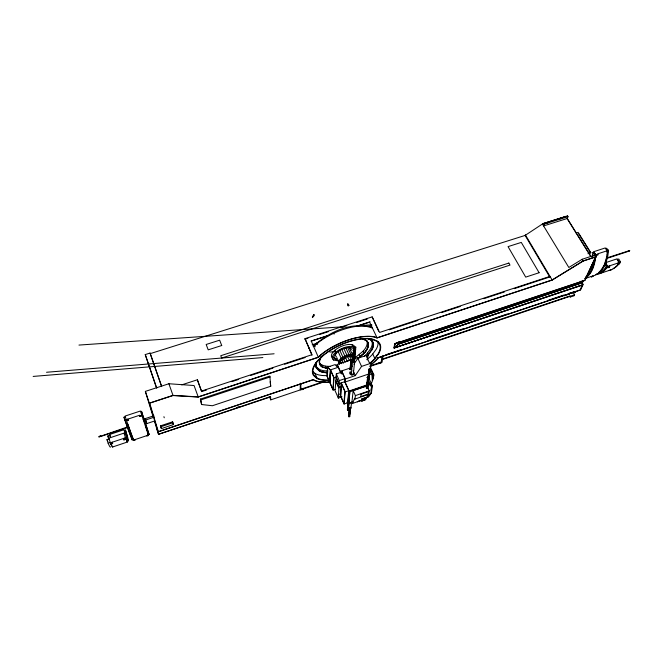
<?xml version="1.0" encoding="UTF-8"?>
<svg xmlns="http://www.w3.org/2000/svg" width="663" height="663" viewBox="0 0 663 663"><rect width="100%" height="100%" fill="white"/><g stroke="black" fill="none" stroke-linecap="round" stroke-linejoin="round"><path stroke-width="0.99" d="M300.264 389.91L300.281 383.264M303.687 388.941L303.621 388.327C301.043 392.604 300.132 386.073 301.234 383.421M350.901 365.959L351.365 366.523L351.954 366.241M311.975 355.269L304.997 338.66L372.158 316.881L379.609 332.445L549.992 276.363L549.743 276.977L514.322 288.645M348.034 408.035L348.813 408.458L348.456 407.67M366.133 397.576L368.305 396.822L371.371 393.068L372.407 385.965L369.473 379.609L369.117 375.001M309.024 348.498L309.033 347.918M570.246 297.016L570.271 296.22L569.625 296.353L570.246 297.016L574.042 295.739L574.075 294.944M327.505 367.153L330.505 369.871L338.271 367.269L335.205 364.584L327.505 367.153L327.016 376.186L333.116 390.093L335.188 389.388L336.307 373.907L342.017 371.993L345.009 378.672L344.735 381.714L348.746 390.681L347.536 402.847L344.089 404.04L340.558 396.035L341.221 382.907L345.216 391.891L344.089 404.04M329.743 382.41L330.505 369.871L333.961 377.695L333.116 390.093M337.053 366.796L337.218 364.459L358.244 357.44M594.62 255.446C593.692 255.52 595.888 254.36 595.614 255.172M595.258 256.639C595.142 257.907 596.758 255.089 596.427 256.838M342.025 396.83L338.329 398.098L339.29 380.603L336.307 373.907M341.561 372.954L341.735 370.899L350.71 367.882M341.843 374.04L342.017 371.993M352.691 402.226L347.81 403.908L349.103 391.013L345.083 382.029L345.357 378.987L341.735 370.899M349.989 369.241L350.719 368.993L349.989 369.241L350.71 362.089L351.39 362.18L350.967 362.653L350.71 362.089M351.257 362.47C350.296 363.009 350.636 360.042 351.431 360.838L350.661 369.332M350.296 369.457L350.967 362.653M350.404 368.777L351.199 360.672M348.978 402.996L348.672 405.64L348.025 405.864L347.478 405.466L347.777 402.433M347.777 402.822L347.478 405.466M347.379 409.552L348.017 409.328L347.379 409.552L347.851 405.043M347.735 409.212L347.578 410.496L347.462 409.527M347.578 410.496L348.232 403.842M347.851 410.19L348.083 405.773M351.307 373.857L352.567 361.418M347.818 410.414L347.661 409.668M347.967 409.635L348.448 405.134L347.802 405.358M348.829 403.552L349.882 391.195L366.689 385.443M354.365 346.799L352.89 361.252L353.652 362.205L354.266 361.841L355.774 347.404L355.7 346.724L354.365 346.799L352.965 361.915M348.672 405.64L349.882 391.195M354.199 354.133L354.398 352.21M353.652 362.205L355.144 347.777L355.774 347.404M349.749 415.071L350.545 407.629L349.716 416.579L348.597 416.654L349.409 407.704L349.948 407.372M354.266 361.841L355.6 347.685M348.597 416.654L349.409 407.704M353.329 374.156L354.639 361.716M349.558 411.093L349.749 409.228M349.186 416.911L350.072 408.557L350.603 408.226M350.934 408.11L351.456 403.22M367.012 385.916L353.164 390.656L351.937 402.035L352.55 403.419L354.655 398.281L355.003 399.06L368.785 394.303L369.274 390.847L367.575 387.159L368.578 383.645L368.222 382.866M361.236 400.419L351.987 403.626L352.177 401.861M355.003 399.06L355.393 395.62L353.164 390.656M592.415 256.225L592.855 252.595L593.542 252.363L595.681 254.526L595.449 256.415M596.269 255.528L596.352 254.841L593.36 251.816L605.236 247.945L608.261 250.946L608.186 251.542L606.968 251.94L606.637 250.929L597.62 253.879L597.935 254.982L596.269 255.528L595.863 255.114L595.324 259.49A57.258 26.528 73.3 0 1 584.865 278.493M372.158 316.881L378.648 331.202M367.385 359.827L367.882 355.973L367.468 355.07L357.821 358.293L353.868 364.202M366.233 386.396L366.631 383.413L367.252 382.75M366.208 387.896L367.343 379.385L368.512 378.987L367.194 388.601L366.482 388.501L366.647 387.399M606.968 251.94L606.637 250.929M606.918 255.321L607.424 251.584M607.855 250.531L607.175 255.595A57.068 27.133 73.4 0 1 595.44 275.128L592.531 276.048L592.929 276.446L592.772 275.974L585.056 278.543M366.589 387.175L366.631 383.413M368.893 369.564L369.904 369.705L368.562 379.559L367.766 379.833L369.2 369.216L371.902 373.882L373.344 378.283L371.073 384.465M366.482 388.501L367.791 378.88M369.034 369.581L369.73 368.545L369.755 369.689L369.175 369.888L369.374 368.487M367.766 379.833L369.084 369.987M369.54 369.937L369.73 368.545M368.255 379.907L369.705 369.291M608.584 250.307L607.548 250.647L605.443 248.559L606.479 248.227L608.584 250.307L607.954 254.982A56.612 26.976 73.4 0 1 596.286 274.374M367.194 388.601L368.512 378.987M370.252 367.219L370.509 365.305M369.001 377.181L369.283 375.159L368.86 375.299M345.083 382.029L369.797 373.642L371.23 363.15L370.899 362.446L369.432 362.934L366.415 356.462L367.882 355.973M367.899 388.626L368.578 383.645M371.007 390.283L371.57 386.363L369.49 384.49L371.744 386.736L370.758 393.598L368.056 396.913L370.758 393.598M373.344 378.283L373.833 374.926L370.451 367.642M378.565 363.49L378.648 362.976L378.631 363.614L369.946 366.399M382.045 356.304L381.117 362.777L378.631 363.614M353.802 372.399L353.495 374.313L351.465 375.001L349.733 373.766L350.039 371.852M383.115 355.492L382.045 362.313L378.871 363.457M350.926 360.763L351.431 360.838M350.752 362.396L351.299 362.213M583.299 280.805L582.47 282.604L582.918 284.792L394.212 347.934L394.933 343.815L397.56 342.357M394.352 347.735L395.04 343.832M398.388 344.072L398.687 342.456M394.212 347.934L398.504 344.039L398.969 341.495M399.184 341.544L398.761 343.832L582.313 282.537L583.059 280.93M594.413 259.473L595.101 259.25C593.775 265.797 591.711 273.438 585.769 277.209C590.766 273.057 593.029 266.625 594.205 260.426M313.408 316.524L313.897 314.511L312.298 317.08M313.549 316.831L314.038 314.826L312.439 317.386M350.735 365.761L351.34 366.714L352.21 366.15M628.756 251.352L628.789 250.813M549.743 276.977L525.104 235.431L542.417 223.995L566.194 216.312M542.674 224.425L542.906 223.779L565.63 216.652M543.801 223.332L544.265 224.086L543.585 225.926L567.288 218.483L568.025 216.627L567.553 215.881L543.801 223.332L543.37 224.533L542.906 223.779M301.267 389.761L301.201 389.14L324.132 381.407M567.08 217.091L567.553 215.881M142.968 415.767L148.844 433.751L147.99 434.033L148.338 435.119L133.677 440.05A64.817 0.936 71.7 0 1 127.942 424.585L126.235 419.671L124.901 420.118L126.484 424.651A64.328 1.019 71.7 0 0 132.235 440L131.324 436.917M361.923 398.786L361.335 400.129L361.807 401.239L362.818 400.891L363.407 399.549L362.934 398.43L361.923 398.786L362.396 399.897L361.807 401.239M368.048 394.402L366.1 398.736L357.349 401.761L363.523 399.375L364.12 398.015L365.354 397.585L366.1 398.736L363.183 399.748M365.354 397.585L365.835 398.703L365.222 400.054L363.995 400.485L364.592 399.126L364.12 398.015M580.39 281.319L580.349 281.982L580.539 281.56M594.926 255.255L596.029 256.689L584.957 280.424L394.933 343.815M580.332 289.623L582.686 284.576M585.247 279.09L595.73 256.606M595.714 256.929L584.791 280.358L394.7 343.757L393.93 348.158L582.62 285.015L580.324 289.93L377.951 357.896L377.33 358.733A40.136 17.263 -24.4 0 1 371.089 364.501M582.918 284.792L580.49 289.996L377.197 357.987M345.357 378.987L355.269 375.631L361.55 366.407L371.23 363.15M604.664 263.683L605.642 263.368L607.291 266.236L606.322 266.559L604.349 269.261A56.471 27.084 73.4 0 1 597.297 273.869M607.291 266.236L605.319 268.938A56.454 27.133 73.4 0 1 597.264 273.778M607.797 267.753L609.745 266.717L609.314 265.913L609.363 267.23L607.797 267.753L607.366 266.949L605.559 269.418A57.01 27.398 73.4 0 1 595.888 274.507M609.363 267.23L609.745 266.717M378.101 357.97L377.545 358.724A40.435 17.387 -24.4 0 1 371.263 364.534M618.471 263.717L617.054 265.598A56.819 27.987 73.5 0 1 608.733 270.537M620.469 261.868L618.852 262.407L617.187 259.54L618.794 259.009L620.469 261.868L618.422 264.595A56.256 27.805 73.5 0 1 613.134 268.548M619.739 263.393L618.347 263.857L617.916 263.062L617.982 264.346L619.739 263.393L617.112 258.835L605.568 262.656L608.17 267.239M368.794 379.592L368.346 380.098L367.343 379.385M367.575 379.418L368.562 379.559M369.871 368.843L369.15 368.736M367.841 384.026L368.238 383.595L367.377 383.032M368.379 374.288L369.158 374.023L369.018 374.686M368.471 374.926L368.288 375.855M368.868 375.788L369.009 375.125M368.935 375.938L369.341 375.498M313.185 346.31C328.384 332.486 351.672 320.66 372.25 328.003M313.69 346.658L316.036 344.337A40.203 17.71 -24.4 0 1 370.111 326.644L372.158 327.53M329.901 382.021A40.435 17.387 -24.4 0 1 313.831 380.156L313.342 379.725L158.076 431.878L149.324 403.137L172.977 395.38L198.204 396.888L318.323 357.208L320.685 354.896A40.435 17.387 -24.4 0 1 375.009 336.953L377.056 337.807L552.13 279.968L583.2 260.899L596.029 256.689M339.365 364.493A8.685 3.721 -24.4 0 1 340.409 361.078C343.716 357.78 348.473 355.542 353.205 355.973M354.796 357.987L363.216 351.092A26.13 11.453 -24.4 0 0 366.755 340.666M358.592 357.863L364.12 353.023A26.164 11.412 -24.4 0 0 365.644 340.285L362.089 338.851M358.003 358.426L364.319 353.014A26.437 11.528 -24.4 0 0 365.868 340.144M358.045 358.517L364.368 353.106A26.437 11.528 -24.4 0 0 365.91 340.235L362.28 338.694M351.407 372.879L350.337 372.971L350.346 371.91M372.407 385.965L370.053 383.844L367.111 377.446L369.523 375.697M339.191 350.586L338.055 351.39L341.138 358.227A8.544 3.68 -24.4 0 0 339.497 363.573L336.829 357.63M341.138 358.227L346.882 355.136L352.393 354.473A8.544 3.68 -24.4 0 1 353.57 354.912M340.169 362.213A7.003 3.017 -24.4 0 1 342.116 358.41L346.815 355.882L351.332 355.335A7.003 3.017 -24.4 0 1 352.865 356.296M381.117 362.777L381.142 362.139L370.037 365.885M348.539 416.074L349.07 415.742M595.009 255.064L582.189 259.258L568.821 267.471L542.417 223.995M349.691 356.089L351.282 359.578L345.083 362.056L343.5 358.559M628.309 250.498C630.629 250.846 629.104 251.045 629.726 250.432M342.398 348.854L345.821 347.768L348.937 354.589M362.396 399.897L363.407 399.549M364.592 399.126L365.835 398.703M355.393 395.62L369.274 390.847M348.663 403.179L351.547 402.184M345.216 391.891L348.746 390.681M338.18 394.634L340.301 393.905M349.103 391.013L370.053 383.844M350.056 391.576L366.863 385.825M338.437 396.764L340.558 396.035M340.915 386.587L338.76 387.325L335.826 380.661M340.873 387.109L338.718 387.847L335.785 381.217M339.29 380.603L345.009 378.672M344.735 381.714L339.05 383.645L336.091 376.982L333.961 377.695M341.18 383.355L339.017 384.092L336.058 377.421M368.703 374.968L371.902 373.882L373.833 374.926M236.575 407.579L239.509 406.593M154.421 421.046L158.482 434.306L269.559 396.922L270.587 396.897L270.753 399.872L301.201 389.595M381.755 359.305L569.849 295.996M158.482 434.306L270.587 396.897M382.493 359.479L574.664 294.77L572.973 291.96M301.367 389.521L303.787 388.709M303.621 388.775L325.044 381.548M109.13 438.906L107 439.61L108.119 443.199L110.249 442.486L111.152 444.459A64.56 2.37 71.6 0 0 112.362 446.414M124.992 433.022L124.271 430.486L125.473 430.088L127.329 435.956A64.286 1.276 71.7 0 1 127.453 438.989L126.658 436.992L125.39 437.414L126.384 439.992A64.933 1.367 71.7 0 0 127.337 440.928M146.788 430.362L147.658 430.072M161.382 428.613L160.529 425.853L172.595 421.817L172.91 422.729L160.836 426.765L161.382 428.613L173.408 424.577L172.595 421.817M110.34 442.859L125.498 437.787L123.998 433.113L108.865 438.16L110.812 444.193L112.644 443.58L112.18 442.246L112.644 443.58M110.812 444.193L110.497 443.215L112.337 442.594M110.646 443.845L112.486 443.224M125.962 439.146L123.915 439.826L125.962 439.146L125.647 438.168L123.451 438.475L123.915 439.826M148.379 432.301L147.517 432.591L148.131 434.456M132.302 439.859L133.52 439.569A64.311 0.936 71.7 0 1 127.818 424.212M149.051 434.414L148.164 434.596L149.051 434.414L148.844 433.751M385.924 354.755L400.618 349.824M428.033 340.616L464.274 328.45M471.128 326.146L507.361 313.989M548.492 300.173L563.177 295.242M570.686 293.046L575.567 291.405L575.691 291.919L570.81 293.56L569.94 292.996L570.81 293.56M112.553 447.003L127.379 442.022M146.73 435.55L146.904 436.088L148.479 435.558L148.297 435.011M563.542 295.151L564.404 295.715L569.302 294.074L569.177 293.552M108.517 438.508L107.878 435.931L109.901 435.26L110.331 436.975M144.584 423.624L145.462 423.334M146.523 422.745L146.805 423.582L154.554 421.005M600.355 273.363L611.725 269.576M591.487 276.927L591.338 276.454L591.487 276.927L592.929 276.446M124.254 433.867L125.522 433.445L126.268 435.326A60.341 1.193 71.7 0 0 126.202 432.616L125.473 430.088M146.68 427.071L145.81 427.362L147.658 432.997M270.711 386.272L212.4 405.739L201.651 404.529L201.337 403.659L200.425 399.068L269.849 376.078L270.711 386.272L270.164 381.689M398.504 344.039L582.47 282.604M582.396 282.736L398.554 344.138L394.659 347.677L582.802 284.717L582.238 282.397M591.96 268.407L592.647 268.184M201.651 404.529L200.74 399.946L270.197 376.932M143.125 419.182L144.004 418.892L141.517 411.35L140.631 411.64M145.537 419.754L145.18 418.643L153.899 415.759M590.203 271.996L590.882 271.764M607.747 266.435L619.308 262.598M146.051 421.27L145.636 420.01L154.371 417.11M143.896 421.08L145.777 420.45L145.528 419.704M100.428 436.295L127.992 426.781M98.862 436.536C98.862 437.406 99.326 436.519 100.328 435.939M99.036 436.934L100.527 436.445L100.287 435.806M101.514 436.204L128.199 427.337M588.131 274.938L588.81 274.714M206.5 390.001L201.618 391.609L201.511 391.062L311.991 354.697L304.997 338.66M606.546 257.99L628.723 250.871M231.893 381.639L238.73 379.385M250.448 375.531L272.916 368.131M284.634 364.277L305.146 357.523M389.363 329.784L417.897 320.395M441.517 312.621L460.205 306.463M483.824 298.69L504.485 291.886M124.901 420.118L123.998 417.209L125.34 416.762M608.153 258.023L627.413 251.675M628.632 251.575L629.477 250.912M593.368 264.222L594.056 263.99M127.818 419.149L139.47 415.303L139.876 416.53L142.023 415.825L140.432 411.019L125.108 416.057L126.616 420.823L128.191 420.301L127.818 419.149L128.191 420.301M126.418 420.234L127.992 419.72M139.694 415.966L141.799 415.154M595.681 254.526L594.993 254.749L592.855 252.595M594.355 255.437L595.366 255.106M596.352 254.841L598.026 254.294M607.051 251.343L608.261 250.946M595.929 256.913L583.2 261.031L552.13 280.101L376.899 337.989L374.802 337.119A40.136 17.263 -24.4 0 0 320.884 354.929L318.455 357.299L198.121 397.062L172.902 395.554L149.672 403.17L158.333 431.654L313.524 379.534L314.063 380.015A40.136 17.263 -24.4 0 0 330.017 381.863M311.088 341.014L326.842 335.892M359.329 325.318L370.153 321.795M328.765 335.428L311.27 341.122L318.323 357.208M355.981 326.569L369.598 322.143L377.056 337.807M181.745 384.863L197.367 379.775L201.511 391.062M587.924 253.705L590.866 252.744L578.136 232.398L576.172 233.02M312.182 344.752L318.049 342.837M367.924 326.552L371.835 325.276M304.997 339.241L307.914 338.296M319.574 334.508L328.326 331.674M341.942 327.257L346.799 325.682M356.52 322.525L367.219 319.052M153.211 417.093L145.363 391.385L168.891 383.744L194.06 385.526L198.204 396.888M546.478 223.191L549.337 222.271M558.851 219.196L561.702 218.276M156.418 387.78L145.247 354.572L150.07 353.056L161.515 386.057M161.664 386.612L150.236 353.636L525.104 235.431M544.265 224.086L568.025 216.627M335.984 365.727L337.724 365.255M589.034 253.009L590.866 252.744M33.15 376.418L262.863 357.564M329.818 352.061L334.964 351.639M46.534 372.266L274.109 353.785M78.963 345.075L343.898 326.71M359.363 325.641L371.728 324.779M269.029 397.129L269.866 397.112M377.612 357.805L378.324 357.788M319.417 362.736A26.13 11.453 -24.4 0 0 321.721 364.915L322.583 366.879L328.251 368.23M328.086 368.379L326.121 368.272L328.127 368.471M321.721 364.915L325.442 366.167L330.307 366.44M574.945 291.877L575.691 291.919M568.564 294.024L569.302 294.074M337.749 360.821L333.638 360.05L332.76 358.086A12.589 5.519 -24.4 0 1 333.141 351.995L335.097 350.097A12.589 5.519 -24.4 0 1 351.746 344.603L353.478 345.274A12.589 5.519 -24.4 0 1 354.498 346.376M351.315 349.849A8.511 3.721 -24.4 0 0 349.277 347.677L347.694 347.553L350.81 354.365M369.258 369.332L369.755 369.689M321.149 356.727A26.437 11.528 -24.4 0 0 322.359 367.012L326.163 368.363M334.566 357.945L335.105 359.139L336.622 359.678L336.083 358.484L334.566 357.945A10.807 4.724 -24.4 0 1 333.646 357.026M354.39 347.238L352.65 346.567A12.605 5.495 -24.4 0 0 335.992 352.078L334.028 353.976A12.605 5.495 -24.4 0 0 333.638 360.05M368.603 338.594L370.443 339.34A31.07 13.5 -24.4 0 1 371.786 349.94L368.57 354.572A31.07 13.5 -24.4 0 1 367.343 355.874M367.75 338.345L370.509 339.473A31.07 13.5 -24.4 0 1 371.844 350.072M367.36 338.445L370.087 339.564A30.639 13.318 -24.4 0 1 371.413 350.006L368.189 354.456A30.639 13.318 -24.4 0 1 366.979 355.733M354.44 347.478L355.144 347.777M353.512 360.879L354.191 361.178M349.467 408.292L350.072 408.557M628.549 250.655L628.375 251.36M573.553 295.507L574.042 295.739M350.727 402.714L351.987 403.626M348.216 404.621L348.771 405.018M312.712 371.321L315.232 373.584A36.192 15.73 -24.4 0 0 327.132 375.565M367.111 377.446L369.473 379.609M349.152 305.51L347.752 303.712L348.075 305.726M578.467 233.451L590.261 252.305M567.288 218.483L591.288 256.937M567.279 218.865L590.824 256.589M582.189 259.258L583.2 260.899M525.328 234.793L552.13 279.968M605.079 264.404L606.322 266.559M618.944 263.087L619.375 263.882M372.739 353.984L374.802 358.385M367.559 352.94L368.23 354.39M363.216 351.092L364.12 353.023M108.119 443.199L109.039 445.171A64.593 2.519 71.6 0 0 110.506 446.912M371.065 369.473L373.518 374.752M369.473 372.954L369.797 373.642M107 439.61L107.862 441.475M359.164 354.912L360.05 356.843M351.937 344.677L352.84 346.641M357.821 358.293L361.55 366.407M355.592 359.014L354.398 356.412A8.685 3.721 -24.4 0 1 355.26 358.136M349.277 347.677L352.393 354.473M367.36 387.499L367.634 388.104M351.597 355.857L353.197 359.338M368.437 393.532L368.785 394.303M110.497 443.215L111.334 445.039A65.181 2.395 71.6 0 0 112.768 446.804M348.498 355.434L349.21 357.009M347.603 356.644L349.194 360.133M343.774 348.307L346.882 355.136M353.072 370.791L355.269 375.631M345.116 356.561L345.829 358.136M344.801 355.965L341.702 349.128L339.754 350.18L342.846 357.017M345.489 357.49L347.081 360.979M333.34 332.445L334.111 334.144M343.509 357.423L344.221 358.998M342.116 358.41L342.821 359.984M341.768 359.785L343.343 363.274M340.409 361.078L341.586 363.697M334.923 350.271L335.809 352.252M337.218 364.459L341.089 373.112M337.194 364.857L340.981 373.335M347.022 402.134L347.81 403.908M316.616 342.904L317.37 344.603M325.442 366.167L326.304 368.122M335.188 389.388L334.939 390.383L338.329 398.098M314.436 345.067L315.182 346.766M322.359 367.012L322.4 367.103A26.437 11.528 -24.4 0 1 321.712 356.023M318.961 369.15L319.607 370.625M319.301 370.957L319.243 370.824A31.07 13.5 -24.4 0 0 327.472 372.664M314.925 373.31L316.881 377.827M363.523 399.375L363.995 400.485M100.262 435.666L100.411 436.088M269.559 396.922L270.753 399.872M158.076 431.878L157.073 429.367L158.656 434.572M201.618 391.609L197.367 379.775M200.425 399.068L200.74 399.946M168.891 383.744L172.977 395.38M107.878 435.931L109.022 439.179M145.18 418.643L145.636 420.01M123.998 417.209L125.514 421.585M173.093 423.665L173.408 424.577M145.247 354.572L156.775 388.12M160.529 425.853L160.836 426.765M145.363 391.385L149.324 403.137M141.517 411.35L142.504 414.3L141.617 414.599L145.935 427.743M149.001 434.315L145.47 423.417M135.277 439.378L135.451 439.925L133.909 440.447L133.735 439.892M146.026 421.204L146.805 423.582M139.47 415.303L139.876 416.53M146.266 421.933L146.482 422.596M125.522 433.445L126.658 436.992M125.498 437.787L125.813 438.765M163.927 416.671L164.233 417.781M150.07 353.056L150.236 353.636M564.271 295.201L564.404 295.715M347.893 304.019L348.216 306.033M349.65 415.999L349.716 416.579M371.902 373.882L372.283 380.512M370.708 362.827A36.813 15.829 -24.4 0 0 374.86 358.824L378.772 353.536A36.813 15.829 -24.4 0 0 377.371 341.055L372.44 339.033A36.813 15.829 -24.4 0 0 323.088 355.351L317.337 360.962A36.813 15.829 -24.4 0 0 313.458 375.424L316.748 378.358A36.813 15.829 -24.4 0 0 328.831 380.297M370.377 362.785A36.283 15.597 -24.4 0 0 374.462 358.84L378.316 353.628A36.283 15.597 -24.4 0 0 376.924 341.329L372.067 339.34A36.283 15.597 -24.4 0 0 323.445 355.418L317.776 360.945A36.283 15.597 -24.4 0 0 313.939 375.2L317.179 378.092A36.283 15.597 -24.4 0 0 329.088 380.007M377.985 341.677A36.192 15.73 -24.4 0 1 376.228 349.21L372.399 354.448A36.192 15.73 -24.4 0 1 366.788 359.678M327.53 372.797A31.07 13.5 -24.4 0 1 319.375 371.031L316.549 368.355A31.07 13.5 -24.4 0 1 316.11 362.429M316.607 368.495A31.07 13.5 -24.4 0 1 316.176 362.562M368.512 354.44A31.07 13.5 -24.4 0 1 367.285 355.741M327.704 372.432A30.639 13.318 -24.4 0 1 319.657 370.683L316.939 368.172A30.639 13.318 -24.4 0 1 316.815 361.476M370.799 339.34A30.614 13.351 -24.4 0 1 370.733 348.556L367.509 353.006A30.614 13.351 -24.4 0 1 364.252 356.205M328.052 370.965A30.614 13.351 -24.4 0 1 319.011 369.2L316.292 366.689A30.614 13.351 -24.4 0 1 315.613 365.073M322.583 366.879A26.164 11.412 -24.4 0 1 321.381 356.694M355.401 348.332A12.605 5.495 -24.4 0 1 355.078 351.506M352.385 353.396A10.807 4.716 -24.4 0 0 352.898 348.15L351.415 347.578A10.807 4.716 -24.4 0 0 337.135 352.31L335.453 353.934A10.807 4.716 -24.4 0 0 335.105 359.139M353.222 347.893A10.807 4.724 -24.4 0 1 352.956 350.619M336.448 356.777A8.511 3.721 -24.4 0 1 336.729 352.666M593.053 254.783A52.675 24.398 73.3 0 1 592.78 256.664M606.736 256.316A56.628 26.918 73.4 0 1 604.349 264.264M603.927 265.217A56.628 26.918 73.4 0 1 603.015 267.015M602.534 267.852A56.628 26.918 73.4 0 1 598.598 272.592M127.147 440.356A64.311 1.359 71.7 0 1 126.194 439.412M125.224 434A59.736 1.26 71.7 0 0 124.022 429.715L109.66 434.497A59.96 2.204 71.6 0 1 110.365 437.307M130.934 436.047A60.151 0.953 71.7 0 1 125.829 422.455M353.13 373.476A1.019 0.903 5.8 0 1 352.931 374.744A1.019 0.903 5.8 0 1 351.506 374.537A1.019 0.903 5.8 0 1 351.705 373.269M350.387 407.231A0.912 0.82 5.8 0 1 350.744 408.499A0.912 0.82 5.8 0 1 349.302 408.466A0.912 0.82 5.8 0 1 349.691 407.215M353.744 360.655A1.044 0.92 5.8 0 1 354.564 361.948A1.044 0.92 5.8 0 1 352.965 362.28A1.044 0.92 5.8 0 1 352.973 360.821M352.865 357.382C351.862 359.164 351.44 355.807 352.865 357.382M327.646 367.567L327.166 376.335L329.61 381.896L330.323 369.995L327.646 367.567M330.671 370.509L329.934 382.584L332.959 389.479L333.771 377.512L330.671 370.509M341.445 383.769L340.757 396.134L343.873 403.203L344.942 391.634L341.445 383.769M361.111 394.129L360.805 396.59L367.99 394.112L368.338 391.642L361.111 394.129M349.741 368.678L350.246 369.797L350.967 369.556L351.075 368.877L349.741 368.678M582.255 280.698L582.213 281.361L582.255 280.698M539.118 272.733L525.709 277.117L508.049 246.611L521.284 242.418L539.118 272.733M508.836 263.07L220.754 355.716L221.649 358.045L510.004 265.109L508.836 263.07M221.724 345.522L208.207 349.84L206.168 344.47L219.66 340.185L221.724 345.522"/></g></svg>
